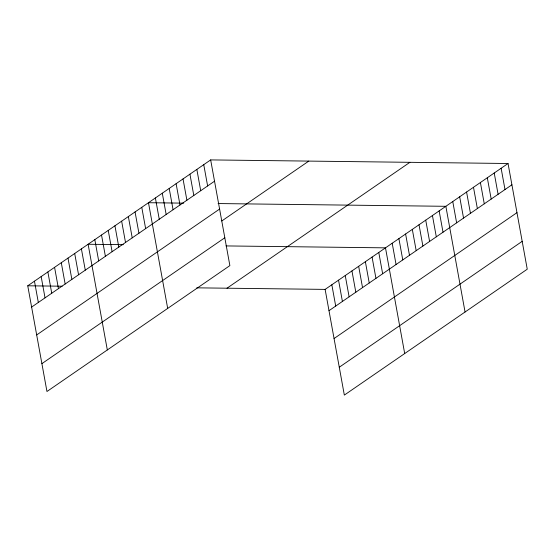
<?xml version="1.0" encoding="UTF-8"?>
<svg xmlns="http://www.w3.org/2000/svg" width="555" height="555" viewBox="0 0 555 555"><rect width="100%" height="100%" fill="white"/><g stroke="black" fill="none" stroke-linecap="round" stroke-linejoin="round"><path stroke-width="0.83" d="M210.664 159.909L229.874 265.609L46.96 391.497L27.75 285.797L210.664 159.909L508.04 163.503L527.25 269.203L344.336 395.091L325.126 289.391L508.04 163.503M31.621 307.088L214.535 181.201M36.679 334.942L219.6 209.055M221.792 220.973L308.802 161.096M41.896 363.643L224.81 237.755M226.995 288.205L409.909 162.317M328.997 310.682L511.911 184.794M334.054 338.536L516.976 212.655M339.272 367.237L522.186 241.349M183.698 203.137L148.476 202.714L167.686 308.413M218.087 203.553L445.852 206.307L465.062 312.007M123.342 244.679L88.113 244.255L107.323 349.955M225.996 245.921L385.489 247.849L404.699 353.549M27.75 285.797L62.139 286.207M196.748 287.837L325.126 289.391M501.13 168.262L505.001 189.553M494.221 173.014L498.092 194.305M487.311 177.773L491.182 199.065M480.401 182.526L484.272 203.817M473.491 187.285L477.362 208.576M466.582 192.037L470.453 213.328M459.672 196.796L463.543 218.087M452.762 201.548L456.626 222.839M439.144 210.921L443.015 232.212M432.435 215.534L436.306 236.825M425.727 220.155L429.598 241.446M419.025 224.768L422.889 246.059M412.316 229.381L416.188 250.673M405.608 234.002L409.479 255.293M398.899 238.615L402.77 259.906M392.198 243.229L396.062 264.52M378.781 252.463L382.652 273.754M372.072 257.076L375.943 278.367M365.37 261.696L369.235 282.988M358.662 266.31L362.533 287.601M351.953 270.923L355.824 292.214M345.245 275.544L349.116 296.835M338.543 280.157L342.407 301.448M331.834 284.771L335.706 306.062M203.754 164.668L207.625 185.96M196.845 169.421L200.716 190.712M189.935 174.18L193.806 195.471M183.025 178.932L186.896 200.223M176.115 183.691L179.987 204.982M169.206 188.443L173.077 209.734M162.296 193.202L166.16 214.494M155.386 197.955L159.25 219.246M141.768 207.327L145.639 228.618M135.059 211.941L138.93 233.232M128.351 216.561L132.222 237.852M121.649 221.174L125.513 242.466M114.941 225.788L118.812 247.079M108.232 230.408L112.103 251.699M101.523 235.022L105.394 256.313M94.822 239.635L98.686 260.926M81.405 248.869L85.276 270.16M74.696 253.482L78.567 274.774M67.994 258.103L71.859 279.394M61.286 262.716L65.157 284.007M54.577 267.33L58.448 288.621M47.869 271.95L51.74 293.241M41.167 276.563L45.031 297.855M34.459 281.177L38.33 302.468"/></g></svg>
